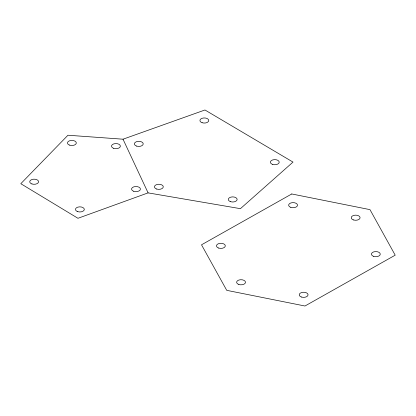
<?xml version="1.0" encoding="UTF-8"?>
<svg xmlns="http://www.w3.org/2000/svg" width="416" height="416" viewBox="0 0 416 416"><rect width="100%" height="100%" fill="white"/><g stroke="black" fill="none" stroke-linecap="round" stroke-linejoin="round"><path stroke-width="0.62" d="M148.091 192.878L77.958 218.291L20.8 183.7L67.959 135.231L123.016 139.199L204.953 109.99L293.01 162.089L240.422 208.666L148.091 192.878L123.016 139.199M291.751 193.965L201.51 244.806L226.73 290.342L304.959 306.01L395.2 255.174L369.98 209.638L291.751 193.965M353.434 219.929A4.436 2.564 0 0 0 360.095 217.708A4.436 2.564 0 0 0 353.439 215.488A4.436 2.564 0 0 0 353.434 219.929M290.852 207.392A4.436 2.564 0 0 0 297.508 205.171A4.436 2.564 0 0 0 290.857 202.951A4.436 2.564 0 0 0 290.852 207.392M218.66 248.061A4.436 2.564 0 0 0 225.316 245.84A4.436 2.564 0 0 0 218.66 243.625A4.436 2.564 0 0 0 218.66 248.061M238.836 284.487A4.436 2.564 0 0 0 245.492 282.272A4.436 2.564 0 0 0 238.836 280.051A4.436 2.564 0 0 0 238.836 284.487M301.418 297.024A4.436 2.564 0 0 0 308.074 294.809A4.436 2.564 0 0 0 301.418 292.588A4.436 2.564 0 0 0 301.418 297.024M373.615 256.355A4.436 2.564 0 0 0 380.271 254.134A4.436 2.564 0 0 0 373.615 251.919A4.436 2.564 0 0 0 373.615 256.355M202.124 122.72A4.436 2.564 0 0 0 208.78 120.505A4.436 2.564 0 0 0 202.124 118.284A4.436 2.564 0 0 0 202.124 122.72M136.573 146.089A4.436 2.564 0 0 0 143.229 143.868A4.436 2.564 0 0 0 136.573 141.653A4.436 2.564 0 0 0 136.573 146.089M156.634 189.03A4.436 2.564 0 0 0 163.29 186.815A4.436 2.564 0 0 0 156.634 184.595A4.436 2.564 0 0 0 156.634 189.03M230.5 201.661A4.436 2.564 0 0 0 237.156 199.446A4.436 2.564 0 0 0 230.5 197.226A4.436 2.564 0 0 0 230.5 201.661M272.568 164.403A4.436 2.564 0 0 0 279.224 162.183A4.436 2.564 0 0 0 272.568 159.962A4.436 2.564 0 0 0 272.568 164.403M69.306 145.044A4.436 2.564 0 0 0 76.3 143.203A4.436 2.564 0 0 0 70.039 140.624A4.436 2.564 0 0 0 69.306 145.044M31.933 183.955A4.436 2.564 0 0 0 38.589 181.735A4.436 2.564 0 0 0 31.933 179.514A4.436 2.564 0 0 0 31.933 183.955M77.662 211.624A4.436 2.564 0 0 0 84.318 209.404A4.436 2.564 0 0 0 77.662 207.189A4.436 2.564 0 0 0 77.662 211.624M133.765 191.292A4.436 2.564 0 0 0 140.421 189.072A4.436 2.564 0 0 0 133.765 186.857A4.436 2.564 0 0 0 133.765 191.292M113.708 148.351A4.436 2.564 0 0 0 120.364 146.13A4.436 2.564 0 0 0 113.708 143.91A4.436 2.564 0 0 0 113.708 148.351"/></g></svg>
